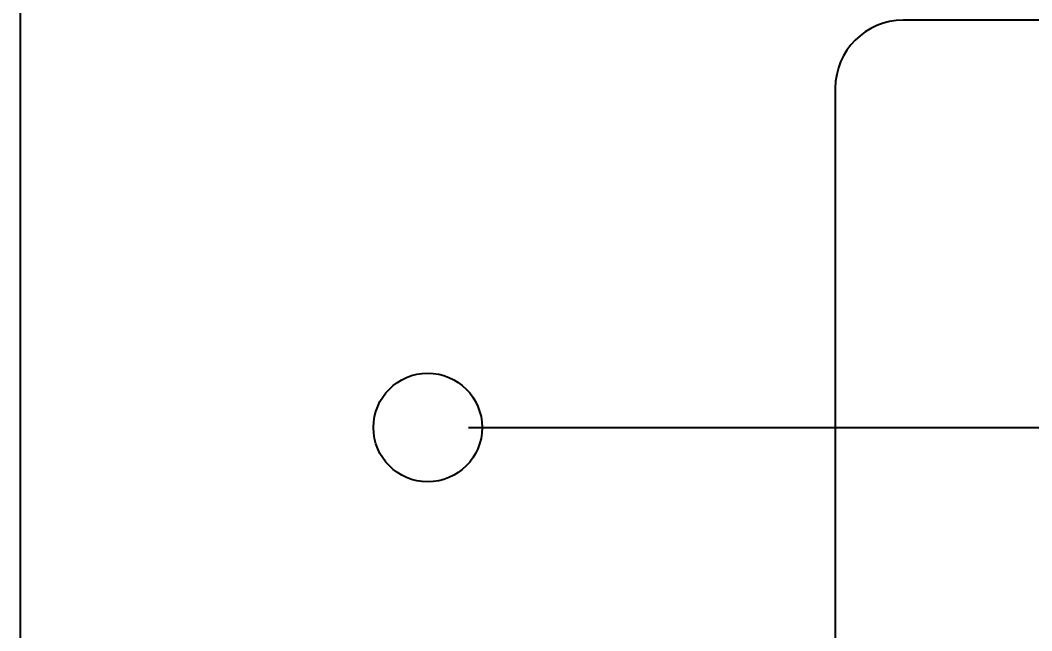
# Model space of a CAD drawing. Header units: millimetres. Extents: x 1040 to 3675, y 249 to 975.
# Drawn here: x 3350.81 to 3358.26, y 651.86 to 656.36 of the extents above; entities that cross this region are included whole.
import ezdxf

# ---------------------------------------------------------------- set-up
doc = ezdxf.new("R2010")
doc.units = ezdxf.units.MM
doc.layers.add('FPC', color=33, linetype='Continuous')
doc.styles.get("Standard").update_dxf_attribs({"font": 'txt', "bigfont": 'gbcbig.shx'})
doc.styles.add('宋体', font='')
doc.styles.get('宋体').set_extended_font_data('SimSun')
doc.dimstyles.new('ISO-25$0', dxfattribs={"dimtxt": 1.5, "dimasz": 1, "dimexe": 1, "dimexo": 0.3, "dimgap": 0.6, "dimtad": 0, "dimdsep": 46, "dimtxsty": 'Standard', "dimcen": 0, "dimadec": 0, "dimazin": 0, "dimtfac": 1, "dimtmove": 0, "dimatfit": 3, "dimfxl": 1, "dimarcsym": 0})

# ---------------------------------------------------------------- blocks, each defined once
blk = doc.blocks.new('*D404')
at = {"color": 0, "lineweight": -2, "transparency": 16777216}
for p, q in [((3354.1091, 653.356), (3372.7412, 653.356)), ((3371.7412, 652.356), (3371.7412, 646.856)), ((3362.1591, 645.856), (3372.7412, 645.856)), ((3371.7412, 645.856), (3371.7412, 644.856))]:
    blk.add_line(p, q, dxfattribs=at)
at = {"color": 0, "transparency": 16777216}
for points in [[(3371.5745, 652.356), (3371.9078, 652.356), (3371.7412, 653.356)], [(3371.5745, 646.856), (3371.9078, 646.856), (3371.7412, 645.856)]]:
    blk.add_solid(points, dxfattribs=at)
at = {"layer": 'Defpoints', "color": 0, "transparency": 16777216}
for p in [(3353.8091, 653.356), (3371.7412, 653.356), (3361.8591, 645.856)]:
    blk.add_point(p, dxfattribs=at)
at = {"color": 0, "transparency": 16777216, "insert": (3371.7412, 640.1415), "char_height": 1.5, "attachment_point": 5, "rotation": 90, "style": '宋体'}
blk.add_mtext('7.5±0.1', dxfattribs=at)

msp = doc.modelspace()

# ---------------------------------------------------------------- linework, layer by layer
at = {"color": 30}
for p, q in [((3350.8091, 658.3461), (3350.8091, 649.856)), ((3362.6969, 656.356), (3357.3091, 656.356)), ((3356.8091, 655.856), (3356.8091, 649.856))]:
    msp.add_line(p, q, dxfattribs=at)
msp.add_arc((3357.3091, 655.856), 0.5, 90, 180, dxfattribs=at)
at = {"layer": 'FPC', "color": 30}
msp.add_circle((3353.8091, 653.356), 0.4, dxfattribs=at)

# ---------------------------------------------------------------- dimensions: what is measured, and where the dimension line sits
dim = msp.add_linear_dim(base=(3371.7412, 653.356), p1=(3361.8591, 645.856), p2=(3353.8091, 653.356), angle=90, dimstyle='ISO-25$0', override={"dimtxt": 1.5, "dimasz": 1, "dimtxsty": '宋体', "dimtol": 1, "dimtp": 0.1, "dimtm": 0.1})
dim.commit()
dim.dimension.update_dxf_attribs({"geometry": '*D404', "text_midpoint": (3371.7412, 640.1415), "dimtype": 160})

doc.saveas('drawing.dxf')
